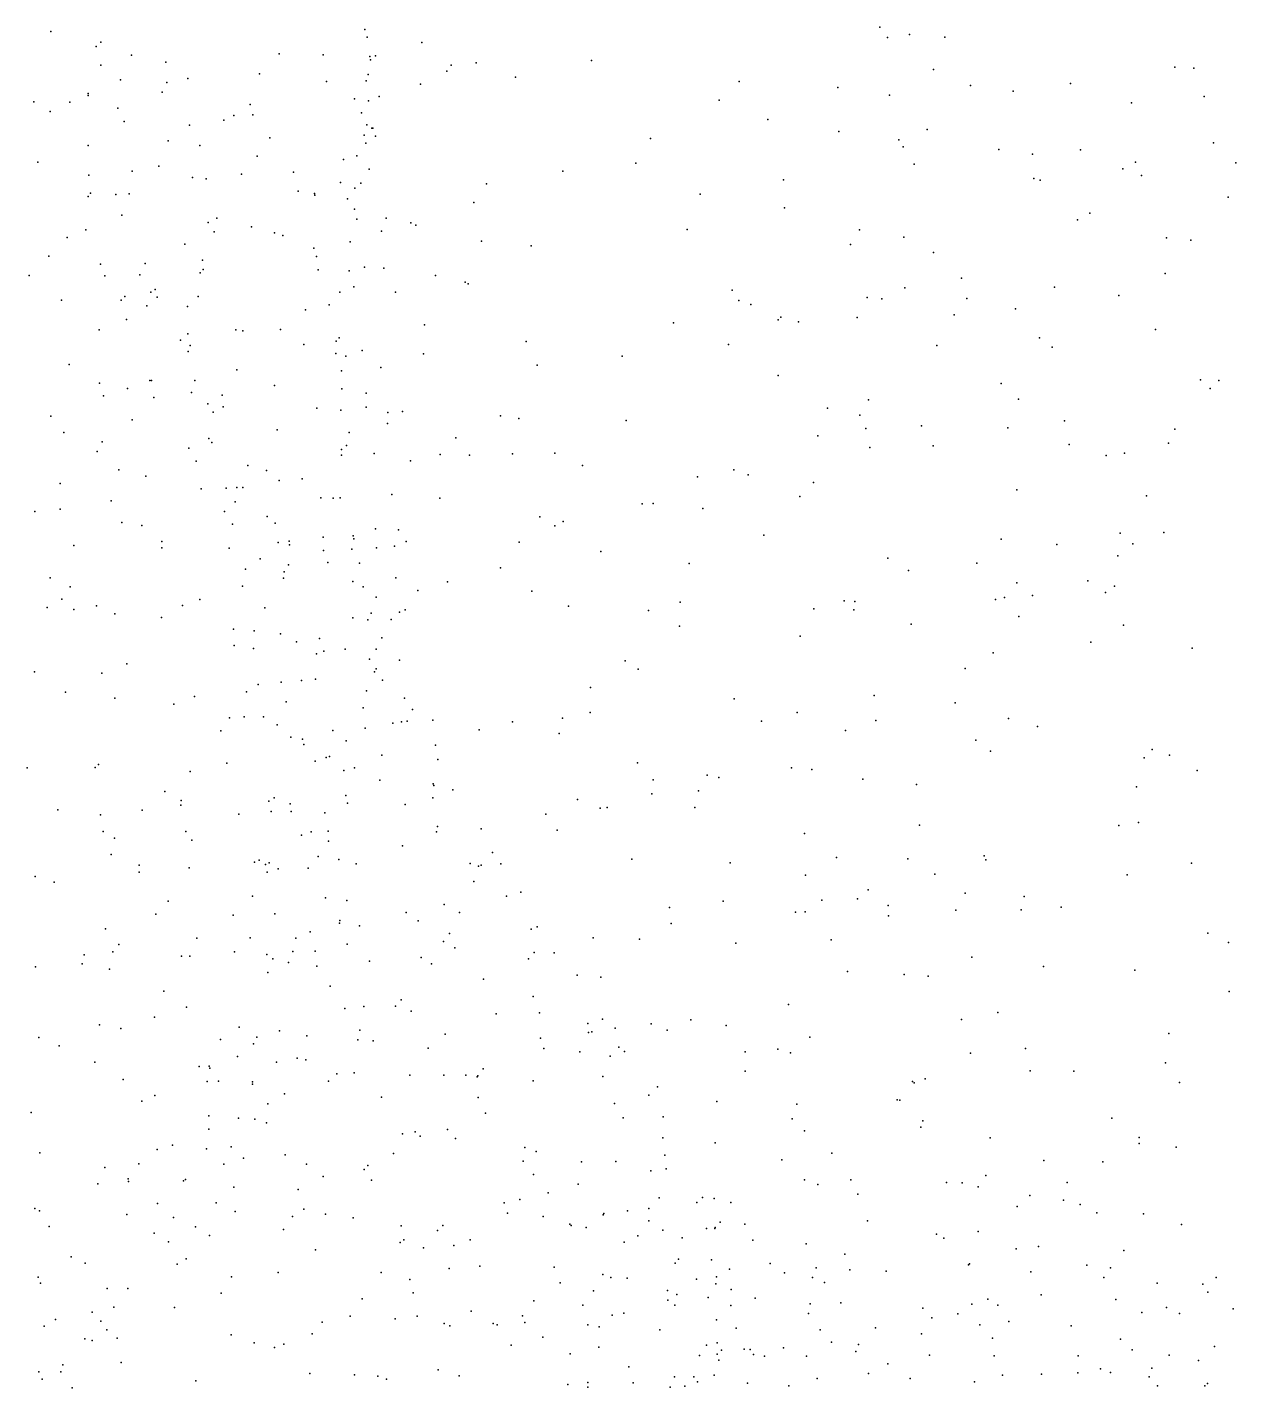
# Model space of a CAD drawing. Header units: metres. Extents: x -25 to 25, y -27.8 to 27.8.
# Drawn here: x 12.195 to 13.736, y 0.013 to 1.748 of the extents above; entities that cross this region are included whole.
import ezdxf

# ---------------------------------------------------------------- set-up
doc = ezdxf.new("R2010")
doc.units = ezdxf.units.M

msp = doc.modelspace()

# ---------------------------------------------------------------- linework, layer by layer
for p in [(12.2249, 1.7424, -17.5569), (12.6251, 1.7449, 22.0904), (12.6283, 1.7351, 21.7753), (13.282, 1.7477, 18.4629), (13.292, 1.7347, 2.9008), (13.3201, 1.7384, 12.2084), (13.3651, 1.7349, -17.6143), (12.2824, 1.7231, -3.359), (12.2886, 1.7285, 20.816), (12.6979, 1.728, 14.8533), (12.3276, 1.7119, -2.1031), (12.3714, 1.703, 23.1036), (12.5159, 1.7136, 22.9419), (12.5723, 1.7123, 21.2137), (12.6317, 1.7105, 22.5765), (12.6323, 1.7061, 21.4752), (12.6387, 1.7112, 22.4174), (12.7672, 1.7021, 18.6176), (12.9145, 1.7051, 12.3216), (12.2885, 1.6992, -0.3273), (12.4909, 1.6882, 21.075), (12.6294, 1.6874, 22.2825), (12.7297, 1.6915, 2.3561), (12.7355, 1.6991, 12.3515), (12.8176, 1.6838, 1.7382), (13.3508, 1.6938, 15.3469), (13.6586, 1.6969, 18.2849), (13.6825, 1.6955, 13.2854), (12.3137, 1.6807, 18.645), (12.3728, 1.6772, -3.872), (12.3993, 1.6824, 12.3896), (12.5765, 1.6786, 22.8243), (12.6268, 1.6794, 22.1771), (12.6964, 1.6751, 2.035), (13.1028, 1.6786, 15.1431), (13.2285, 1.671, -0.7038), (13.3979, 1.6734, -0.0292), (13.4521, 1.6662, 12.4022), (13.5255, 1.676, 1.0507), (12.2029, 1.6525, 23.2215), (12.2488, 1.652, 9.6447), (12.2723, 1.6606, 14.8029), (12.2724, 1.6634, 10.2763), (12.3667, 1.6651, 20.8932), (12.479, 1.6493, 22.9852), (12.6119, 1.6562, 21.3287), (12.6299, 1.654, 22.5127), (12.6436, 1.6593, 21.6121), (13.0773, 1.6546, -17.688), (13.2943, 1.6612, 1.211), (13.603, 1.6513, 15.278), (13.696, 1.6593, -2.9487), (12.2241, 1.6404, 20.6261), (12.3104, 1.6443, 20.7977), (12.4582, 1.6351, -2.4803), (12.4826, 1.6361, -4.3531), (12.6208, 1.6386, 22.0826), (12.3183, 1.6273, 23.1442), (12.4016, 1.6227, 3.5777), (12.4456, 1.629, 21.0128), (12.6279, 1.6232, 22.4001), (12.634, 1.6192, 21.8422), (12.6354, 1.6191, 21.4444), (13.1395, 1.6302, 1.347), (13.2299, 1.6147, -0.4672), (13.3425, 1.6174, 3.4728), (12.2723, 1.5969, 20.7327), (12.3746, 1.6027, 9.7912), (12.4147, 1.5968, 23.0575), (12.5041, 1.6068, -2.8501), (12.6244, 1.6102, 21.9445), (12.6266, 1.5999, -3.7574), (12.6388, 1.6086, 21.7537), (12.9897, 1.6058, 3.4672), (13.3063, 1.6043, -0.2181), (13.7078, 1.6001, 15.0412), (12.488, 1.5835, 21.0696), (12.5982, 1.579, 21.2795), (12.6152, 1.5839, 22.1971), (13.3118, 1.5952, 15.2038), (13.4341, 1.5917, 12.7723), (13.4769, 1.586, -1.4258), (13.5383, 1.5912, 15.135), (12.208, 1.5757, -0.8699), (12.3287, 1.5641, -3.4965), (12.3626, 1.5706, 20.8771), (12.5344, 1.5628, -4.1631), (12.6309, 1.5668, 21.3677), (12.878, 1.564, 1.6471), (12.971, 1.5744, 2.67), (13.3261, 1.573, 12.4158), (13.5919, 1.567, 3.0288), (13.6082, 1.5758, -2.0379), (13.7362, 1.575, 3.7324), (12.2731, 1.5591, 20.6555), (12.4056, 1.556, 14.8393), (12.4229, 1.5543, -3.2545), (12.4678, 1.5604, 22.9927), (12.5942, 1.5496, 3.5182), (12.6202, 1.5489, 22.5012), (12.7804, 1.5479, 3.4953), (13.1592, 1.553, 2.7894), (13.4784, 1.5549, 18.4025), (13.4866, 1.5526, 13.1206), (13.616, 1.5586, 3.6173), (12.2725, 1.5319, 20.5706), (12.2752, 1.5362, 23.1785), (12.3076, 1.5346, -5.0802), (12.3248, 1.5353, 18.5847), (12.5403, 1.5387, -4.8599), (12.5612, 1.5358, 14.8491), (12.5614, 1.5334, 22.8395), (12.6033, 1.5289, 22.6935), (12.6127, 1.5425, 22.2892), (13.0529, 1.5349, -3.4479), (13.7266, 1.5312, 14.872), (12.6121, 1.5157, 22.0946), (12.7641, 1.5243, 14.8953), (13.1605, 1.5175, 15.0412), (13.55, 1.5108, 0.0156), (12.3151, 1.508, 20.7353), (12.4255, 1.4989, 20.9765), (12.4365, 1.5041, 3.4843), (12.4808, 1.4934, -17.6336), (12.6151, 1.5028, 22.431), (12.6524, 1.5043, 21.6553), (12.6839, 1.4983, -4.5985), (12.6905, 1.4955, 12.4007), (13.5344, 1.5022, 14.8884), (12.2457, 1.4795, 3.3541), (12.2694, 1.4895, 20.4193), (12.433, 1.4869, 10.0586), (12.51, 1.4854, -3.0703), (12.5206, 1.4823, 12.3526), (12.6466, 1.4876, 21.7557), (12.774, 1.4751, -17.6778), (13.0363, 1.4896, 18.5365), (13.2561, 1.4895, -3.2723), (13.3127, 1.4799, 14.9651), (13.6479, 1.4791, 0.9606), (13.6789, 1.4764, -9.1581), (12.3958, 1.4713, -3.7337), (12.56, 1.4661, 18.5804), (12.6064, 1.474, 22.6081), (12.8373, 1.469, 2.4851), (13.2446, 1.4707, 12.546), (13.3506, 1.4603, 12.8034), (12.222, 1.4558, 20.2332), (12.2879, 1.4455, 20.3459), (12.3452, 1.4464, 20.6333), (12.4182, 1.4509, 23.0491), (12.5635, 1.4552, 21.1754), (12.6248, 1.4417, 21.9544), (12.6495, 1.4407, 21.4851), (12.1969, 1.431, -17.4214), (12.2936, 1.4306, 12.2113), (12.3382, 1.4319, 9.7391), (12.4153, 1.4344, 9.899), (12.4191, 1.439, 10.2263), (12.5657, 1.4382, 22.7976), (12.6051, 1.437, 21.2868), (12.7154, 1.431, 2.1852), (12.7534, 1.4227, 1.9256), (13.3862, 1.4276, 13.0195), (13.6459, 1.4338, 13.3846), (12.3525, 1.4099, -0.6243), (12.3578, 1.4131, 20.7222), (12.5935, 1.41, 22.6884), (12.6112, 1.4169, 22.0488), (12.6642, 1.4098, 21.6498), (12.7571, 1.4204, -4.1306), (13.0939, 1.4126, 12.5414), (13.314, 1.4156, 1.172), (13.5049, 1.4164, 14.7567), (13.5869, 1.4057, 3.6779), (12.2384, 1.3997, 23.2184), (12.3145, 1.3999, 10.3861), (12.319, 1.4045, 0.244), (12.347, 1.3924, 20.4256), (12.3605, 1.4037, 20.5555), (12.3989, 1.3917, 20.8291), (12.4125, 1.4044, 20.935), (12.5799, 1.3936, -3.6494), (13.1025, 1.3993, -17.5706), (13.1176, 1.3943, 3.5053), (13.2661, 1.4032, -0.77), (13.2847, 1.4016, 2.8302), (13.3931, 1.4019, -1.2678), (13.4553, 1.3886, 1.0804), (12.3211, 1.3749, 20.2788), (12.5496, 1.3875, -2.8218), (13.019, 1.3706, 14.9519), (13.1524, 1.3747, 18.5018), (13.1558, 1.3782, 2.7484), (13.1782, 1.3719, 14.9381), (13.2532, 1.3776, 12.6805), (13.3768, 1.3812, 3.5605), (12.2866, 1.3618, -0.9425), (12.3994, 1.357, 14.8588), (12.4609, 1.3619, 21.0141), (12.4698, 1.3605, 22.9808), (12.5177, 1.3624, 21.0995), (12.7012, 1.3684, 18.5601), (13.6337, 1.3623, -8.9153), (12.3902, 1.3487, 20.6271), (12.4025, 1.3419, -0.224), (12.5473, 1.3432, 22.8469), (12.5886, 1.3476, 22.3246), (12.5925, 1.3519, 21.2448), (12.8311, 1.3471, -4.3934), (13.0893, 1.3432, -3.5608), (13.3547, 1.3421, 14.7562), (13.4858, 1.3519, 13.237), (13.5018, 1.3396, -1.6651), (12.3998, 1.3344, 20.5152), (12.5883, 1.3317, 22.1971), (12.6009, 1.3283, 22.1001), (12.6217, 1.3355, -3.18), (12.7003, 1.3312, 12.4341), (12.9533, 1.3283, 18.5463), (12.2483, 1.3177, -5.2367), (12.4621, 1.3108, 10.1211), (12.5956, 1.3097, 22.5187), (12.6457, 1.3138, 3.393), (12.845, 1.317, 1.7736), (13.1524, 1.3035, 1.2964), (12.2869, 1.294, 0.4789), (12.3225, 1.2871, -4.0351), (12.3509, 1.2974, 20.2246), (12.353, 1.2973, 23.1324), (12.4085, 1.2973, 18.4881), (12.5101, 1.2908, 22.933), (12.5958, 1.2866, 22.4275), (13.4371, 1.2935, -0.1302), (13.6911, 1.298, 3.8832), (13.7036, 1.2872, -9.3989), (13.7144, 1.2973, -2.2151), (12.292, 1.2777, 23.1895), (12.3562, 1.2757, -2.1934), (12.4041, 1.282, 20.3341), (12.4251, 1.2675, 20.4665), (12.4433, 1.2786, 23.0316), (12.6269, 1.2812, 21.9512), (13.2679, 1.2728, -0.9608), (13.4592, 1.2734, 2.9044), (12.2246, 1.2517, 23.2533), (12.4318, 1.2571, 20.557), (12.4446, 1.2637, 20.9702), (12.5639, 1.2621, 22.8051), (12.5946, 1.2594, 14.8717), (12.627, 1.2633, 21.3381), (12.6545, 1.2563, 21.4721), (12.6735, 1.2576, 21.683), (12.7984, 1.2521, -17.5281), (12.8219, 1.249, 1.9151), (13.2155, 1.2621, 14.7728), (13.2567, 1.2529, -0.5032), (12.3287, 1.2471, 9.7521), (12.5135, 1.2343, -2.4097), (12.6543, 1.2425, 21.809), (12.9588, 1.2462, 12.6191), (13.2642, 1.236, 12.8594), (13.3353, 1.2397, 13.0452), (13.4453, 1.2371, 14.5909), (13.5175, 1.2458, 18.4128), (13.6584, 1.2354, 14.5388), (12.2414, 1.2312, 20.0122), (12.2903, 1.2193, 10.4849), (12.4264, 1.2235, 20.8733), (12.4302, 1.2183, 20.7734), (12.6017, 1.2146, 22.5947), (12.6052, 1.2311, 22.1031), (12.7415, 1.2244, -4.934), (13.2031, 1.2267, 18.5039), (13.5235, 1.2159, 13.3309), (13.6504, 1.2172, -2.7111), (12.2839, 1.2069, -13.152), (12.4009, 1.211, 23.1033), (12.5955, 1.2093, 21.2625), (12.5957, 1.2023, 22.1897), (12.6371, 1.2041, 21.9151), (12.7215, 1.2031, 12.5388), (12.7587, 1.202, -3.2805), (12.8137, 1.2037, 3.4145), (12.8676, 1.2048, 2.3754), (13.2696, 1.2117, 1.1958), (13.3502, 1.2139, -17.4027), (13.5709, 1.2017, 1.0062), (13.5943, 1.2047, -1.9668), (12.3115, 1.1834, 18.4264), (12.4102, 1.1946, 9.8792), (12.4762, 1.1888, 20.4939), (12.4997, 1.1827, 21.0465), (12.6836, 1.1949, 21.5932), (12.903, 1.1888, -4.697), (13.0958, 1.1832, 1.3808), (12.2367, 1.166, 19.9525), (12.3461, 1.1753, 14.879), (12.5159, 1.1697, -0.3174), (12.5453, 1.1721, 22.9045), (13.0494, 1.1746, 2.6026), (13.1143, 1.1771, 12.7634), (13.1975, 1.1672, 2.7319), (12.4164, 1.159, -0.9005), (12.4484, 1.16, 20.2396), (12.462, 1.161, 20.6976), (12.4697, 1.1609, 10.2405), (12.5691, 1.1479, 3.2018), (12.585, 1.1472, 22.7768), (12.5939, 1.1475, 22.2619), (12.6599, 1.1519, 21.8042), (12.7211, 1.1472, -2.9171), (13.1801, 1.1492, 3.591), (13.4569, 1.1577, -3.1963), (13.6224, 1.1504, 3.9856), (12.2043, 1.1303, 12.0717), (12.2367, 1.1334, 23.2688), (12.3017, 1.1438, -1.0886), (12.4462, 1.1301, 23.0626), (12.4598, 1.1425, 0.078), (12.9791, 1.1401, 1.5878), (12.9931, 1.1404, -17.3568), (13.0565, 1.1343, -4.013), (12.3151, 1.1163, -17.2767), (12.3409, 1.1124, -4.1883), (12.4563, 1.1142, 20.9206), (12.5007, 1.1237, 20.5978), (12.5111, 1.1152, 20.3779), (12.8484, 1.1233, -3.4611), (12.8677, 1.1121, 2.24), (12.8783, 1.1176, 14.8977), (12.572, 1.0975, 12.4597), (12.6104, 1.0993, 22.4263), (12.6114, 1.0953, 22.1504), (12.6389, 1.1081, 14.8871), (12.6681, 1.1071, 21.7279), (13.1342, 1.1001, 14.7356), (13.437, 1.095, -1.8027), (13.5889, 1.1025, -9.1866), (13.6443, 1.1033, -2.356), (12.2539, 1.0868, 19.9181), (12.3662, 1.084, 23.1562), (12.3663, 1.0921, 20.0332), (12.4521, 1.0836, -2.1832), (12.5146, 1.0909, 21.0723), (12.5287, 1.0926, -0.6799), (12.529, 1.0879, 20.488), (12.5726, 1.0807, 21.225), (12.6085, 1.0823, 21.3145), (12.6402, 1.084, 21.412), (12.6631, 1.086, 18.5053), (12.678, 1.0921, 21.6249), (12.822, 1.0912, -3.9161), (12.9261, 1.0793, 18.5361), (13.5081, 1.088, 2.9113), (13.6049, 1.089, -17.4866), (12.4916, 1.0699, 20.7263), (12.528, 1.0621, -17.3115), (12.5782, 1.0653, 22.8614), (12.6184, 1.0643, 22.632), (12.7982, 1.0585, 12.6472), (13.039, 1.0638, 3.5084), (13.2924, 1.0708, 13.0019), (13.4058, 1.0646, 13.1584), (13.5857, 1.0738, -8.9742), (12.224, 1.0458, 18.3645), (12.4729, 1.0567, 14.8919), (12.5214, 1.0453, 20.6251), (12.5223, 1.0533, 20.2789), (12.6099, 1.0409, 22.7164), (12.6647, 1.0456, 21.8431), (13.3186, 1.055, 3.7445), (13.5476, 1.0417, 13.3307), (12.2492, 1.0341, 14.9234), (12.4692, 1.035, 20.9633), (12.6233, 1.0343, 22.5273), (12.693, 1.0294, 3.2311), (12.7305, 1.0406, -2.7226), (12.8382, 1.0288, -3.0951), (13.4571, 1.0393, 14.4872), (13.5702, 1.027, -2.5539), (13.5813, 1.0352, 18.4094), (12.2201, 1.0077, 19.8482), (12.2386, 1.0185, 23.2817), (12.283, 1.0102, -5.2951), (12.3925, 1.0103, 20.0125), (12.4148, 1.0183, 10.4756), (12.4975, 1.0074, 20.1612), (12.6397, 1.0209, 22.0075), (12.8852, 1.0098, 1.9558), (13.0276, 1.0146, -4.3507), (13.2365, 1.0164, -0.8644), (13.2504, 1.0156, -0.4958), (13.4295, 1.0181, -3.3573), (13.4413, 1.0208, 1.0897), (13.4767, 1.023, -2.8909), (12.254, 1.0052, 9.6837), (12.3063, 0.9999, 10.5975), (12.3661, 0.9951, 23.1687), (12.61, 0.9949, 21.3393), (12.6292, 0.9922, 22.42), (12.6332, 1.0006, 21.4202), (12.6589, 0.9925, 21.9268), (12.6696, 1.0019, 21.7393), (12.6767, 1.0049, -4.1216), (12.9872, 1.0041, 2.4458), (13.198, 1.006, 1.2658), (13.2489, 1.005, 14.5937), (13.4596, 0.9966, -17.3211), (12.4579, 0.9801, 23.0738), (12.4841, 0.9781, 20.8976), (12.5178, 0.9742, 22.9857), (13.0268, 0.9841, -17.1008), (13.3221, 0.9865, -3.7665), (13.5929, 0.9852, 0.0119), (12.4588, 0.9594, -5.1167), (12.4831, 0.9556, 12.3922), (12.5383, 0.9643, 20.222), (12.5676, 0.9683, 20.5275), (12.6, 0.9547, 22.8161), (12.6399, 0.9547, 22.1677), (12.6468, 0.9691, 21.497), (13.1804, 0.9712, 18.509), (13.5514, 0.9639, 4.1146), (13.6804, 0.956, 13.4179), (12.5636, 0.9489, 21.2433), (12.5729, 0.9523, 20.3401), (12.6314, 0.942, 22.6673), (12.6695, 0.9408, 21.6474), (12.9573, 0.9398, -3.5919), (13.4266, 0.95, 3.9964), (12.2041, 0.9257, -1.7112), (12.29, 0.9243, -1.2475), (12.3215, 0.9359, 19.8905), (12.6374, 0.926, 22.5666), (12.6399, 0.9297, 22.2919), (12.9737, 0.9294, 3.4513), (13.3912, 0.9301, -2.0853), (12.4893, 0.9099, 21.0006), (12.5186, 0.9129, 0.1112), (12.5446, 0.9147, 20.7171), (12.5624, 0.9166, 22.926), (12.648, 0.9151, -2.3658), (12.913, 0.9061, 2.182), (12.2436, 0.8998, 19.8129), (12.3062, 0.8924, 12.1074), (12.408, 0.8945, 0.3492), (12.4745, 0.9005, 3.0199), (12.5249, 0.8876, 20.1093), (12.6273, 0.9017, -0.2261), (12.676, 0.8924, 21.9299), (13.0962, 0.8914, 1.4234), (13.2751, 0.8958, -17.1204), (13.3784, 0.8864, -3.1215), (12.3815, 0.8846, 19.9279), (12.4712, 0.8683, 9.9295), (12.496, 0.8683, 20.9006), (12.623, 0.8801, 21.4019), (12.6859, 0.878, 21.7076), (12.9127, 0.8742, -3.9341), (13.1767, 0.8742, -4.0365), (12.4416, 0.8508, 19.9813), (12.4527, 0.8671, 23.0955), (12.5135, 0.8584, 21.1036), (12.5843, 0.8509, 20.2748), (12.6255, 0.854, 3.1176), (12.661, 0.8604, 22.4463), (12.6722, 0.8623, 14.91), (12.6791, 0.8631, 22.1133), (12.7118, 0.8643, 12.6277), (12.7712, 0.852, -2.6106), (12.8136, 0.862, -4.6601), (12.8776, 0.8668, 12.7472), (13.1312, 0.8629, 12.8524), (13.2382, 0.8512, 2.7823), (13.2772, 0.8639, -1.7882), (13.4464, 0.8662, -2.3238), (13.4833, 0.8562, 18.4264), (12.531, 0.8425, 22.9781), (12.5459, 0.8402, 21.2304), (12.5476, 0.8332, 12.4863), (12.6015, 0.8381, 22.84), (12.873, 0.8472, 3.3475), (13.4046, 0.8387, 14.4647), (12.576, 0.8168, -17.4036), (12.5803, 0.8179, 20.5954), (12.6469, 0.8197, 21.5002), (12.7154, 0.8322, 21.7857), (13.4231, 0.8248, 4.0917), (13.6195, 0.8164, 2.9659), (13.6296, 0.8269, 1.0173), (13.6518, 0.8198, -17.4192), (12.1946, 0.8033, 11.8313), (12.2814, 0.8037, 19.828), (12.2856, 0.8076, 23.2482), (12.4024, 0.799, 9.7935), (12.4494, 0.8096, -1.1056), (12.5618, 0.8121, 20.1867), (12.5985, 0.8001, 20.4559), (12.6121, 0.8034, 21.368), (12.7182, 0.8139, 22.0143), (12.9731, 0.8099, 1.7369), (13.1693, 0.8035, 18.4741), (13.1953, 0.8012, 1.3167), (13.6868, 0.8, 13.351), (12.6442, 0.7876, 22.6857), (12.7126, 0.7832, 21.6931), (12.7134, 0.781, 22.3726), (12.9931, 0.7881, 14.7622), (13.062, 0.7941, 3.5408), (13.0769, 0.7913, -16.983), (13.2604, 0.7892, -0.759), (13.3291, 0.7824, 1.2039), (12.37, 0.7731, 23.1672), (12.5097, 0.7652, 23.007), (12.6009, 0.7684, 20.3483), (12.712, 0.7651, -0.3785), (12.7373, 0.7756, 22.109), (12.9914, 0.7702, 2.4059), (13.0509, 0.774, 2.5711), (13.6097, 0.7793, 4.2365), (12.2336, 0.75, -1.5464), (12.3414, 0.7496, 18.4006), (12.3904, 0.756, 19.9127), (12.3908, 0.762, 2.9464), (12.5027, 0.7609, 21.0996), (12.5056, 0.7479, 10.5156), (12.5299, 0.7577, 21.2163), (12.5311, 0.748, 20.8164), (12.5744, 0.7463, 10.3127), (12.603, 0.7585, -4.8278), (12.6767, 0.7569, 22.5655), (12.8964, 0.7629, 18.4849), (12.9255, 0.7521, -4.3062), (12.9342, 0.753, 2.0567), (13.0463, 0.7529, 1.5398), (12.2882, 0.7436, 10.8442), (12.4647, 0.7443, 12.3557), (12.7179, 0.7287, 21.6078), (12.8563, 0.7443, 14.8671), (13.3326, 0.7302, 18.4323), (13.5868, 0.7301, 13.2006), (13.6119, 0.7339, 18.3605), (12.2914, 0.7222, -4.3478), (12.306, 0.7138, 19.8342), (12.3969, 0.7225, 12.2105), (12.4048, 0.7114, -17.6131), (12.5444, 0.7175, -4.2929), (12.557, 0.722, 22.937), (12.5786, 0.7226, 21.308), (12.7168, 0.7217, 22.4885), (12.7738, 0.7259, 21.9684), (12.8704, 0.7238, -17.1651), (13.1862, 0.7196, 3.7224), (12.5788, 0.71, 20.6513), (12.6733, 0.704, 22.6388), (12.7879, 0.6955, 21.861), (12.3017, 0.6932, 11.9277), (12.3373, 0.6795, -1.3399), (12.4845, 0.6831, 14.9287), (12.4905, 0.6857, 23.0295), (12.4986, 0.6804, 20.9043), (12.5032, 0.6824, 18.4419), (12.5659, 0.6903, 3.0711), (12.5921, 0.6865, 20.2582), (12.6142, 0.6812, 22.8272), (12.7597, 0.6814, 21.686), (12.7703, 0.6782, -17.3957), (12.7737, 0.6795, 22.3117), (12.7986, 0.6813, 22.096), (12.9659, 0.6871, 2.2543), (13.0912, 0.6825, 14.6663), (13.227, 0.6891, -1.3326), (13.3177, 0.6873, -2.2895), (13.4154, 0.6913, 2.9017), (13.4173, 0.6862, -0.3303), (13.6799, 0.682, 1.0425), (12.2047, 0.665, 19.7736), (12.3373, 0.6704, 23.1983), (12.401, 0.6758, 23.1369), (12.5005, 0.6703, -2.0838), (12.5147, 0.6746, 21.1886), (12.5528, 0.6755, 20.131), (13.1873, 0.6667, -1.881), (13.3523, 0.668, 14.4864), (13.5975, 0.667, 14.416), (12.2288, 0.6579, 23.3032), (12.7644, 0.6586, 22.4123), (12.8241, 0.6449, 21.9535), (13.2671, 0.6479, -3.9099), (13.3908, 0.6439, -2.6241), (12.3743, 0.6334, -4.8927), (12.4821, 0.6399, 21.0019), (12.5751, 0.6378, 21.2952), (12.6023, 0.6342, 10.0352), (12.7266, 0.6292, 22.5771), (12.8061, 0.6398, 21.7655), (13.0138, 0.6253, 1.741), (13.0823, 0.6333, 3.6004), (13.2083, 0.6349, 1.3632), (13.2538, 0.6364, -1.1298), (13.2926, 0.6281, -17.0553), (13.4663, 0.6394, 1.1529), (13.5135, 0.6259, 13.0376), (12.3585, 0.617, -1.9099), (12.4574, 0.6158, 23.0754), (12.5104, 0.6175, 20.0673), (12.5935, 0.6088, 20.3072), (12.6778, 0.6191, 18.4571), (12.6934, 0.6085, -0.0168), (12.7461, 0.619, 21.5581), (13.1747, 0.6193, 18.4284), (13.1871, 0.62, 2.7175), (13.2934, 0.6146, -3.0253), (13.3791, 0.6221, 4.1086), (13.4625, 0.6225, -3.6468), (12.2943, 0.5981, 2.9579), (12.5554, 0.5944, 22.9464), (12.5931, 0.6055, 20.4173), (12.6184, 0.6022, 10.2713), (12.7332, 0.5923, -0.7092), (12.8374, 0.5977, 22.1656), (12.8449, 0.6007, 21.8475), (13.0162, 0.6052, 18.4471), (13.7004, 0.5928, 2.9663), (12.3114, 0.5782, 11.6921), (12.4109, 0.5864, 10.8579), (12.4788, 0.5868, 20.9292), (12.5372, 0.5865, 20.7643), (12.6029, 0.5786, 12.4956), (12.7258, 0.5819, 12.6298), (12.7401, 0.5742, -4.1963), (12.9167, 0.5866, -2.785), (12.9756, 0.585, 14.7766), (13.0983, 0.58, 1.5338), (13.2199, 0.5841, 3.8504), (13.7269, 0.5806, 13.2511), (12.2671, 0.565, 23.2684), (12.3037, 0.5691, -17.9764), (12.3913, 0.5633, 12.0357), (12.4019, 0.5633, 19.9556), (12.4591, 0.5687, 9.6983), (12.5001, 0.5653, 10.7321), (12.508, 0.5601, 23.0102), (12.5281, 0.5551, 20.1463), (12.5334, 0.5694, -4.7612), (12.5621, 0.5697, 20.2354), (12.6314, 0.5568, 21.3439), (12.6971, 0.5616, -17.6222), (12.8341, 0.5598, 22.296), (12.8412, 0.5682, 21.7383), (12.8669, 0.5675, 22.08), (13.3997, 0.562, -0.6125), (12.2054, 0.5498, 9.5072), (12.2648, 0.5535, 19.8374), (12.2996, 0.5468, 11.5095), (12.5015, 0.5427, 20.8488), (12.564, 0.5505, 20.6345), (12.7104, 0.5536, 22.6759), (12.8961, 0.539, 21.9857), (13.2408, 0.5437, 14.5585), (13.3134, 0.54, -3.2619), (13.344, 0.5379, 1.278), (13.491, 0.5504, 18.3119), (13.6076, 0.5457, 4.3274), (12.5812, 0.5251, 20.5343), (12.7766, 0.5342, 21.5315), (12.9264, 0.5367, 3.4523), (12.3687, 0.5186, 23.1663), (12.6714, 0.5076, 10.1424), (12.8399, 0.5118, 22.3725), (13.7277, 0.5184, -17.3682), (12.3568, 0.4858, 19.9373), (12.3977, 0.4983, 11.8412), (12.5998, 0.4965, 21.2729), (12.6241, 0.4994, 22.8505), (12.6643, 0.4997, 10.4094), (12.6843, 0.4931, 22.7456), (12.7926, 0.4899, 22.5453), (12.8479, 0.4912, -2.5962), (13.1658, 0.5019, 12.8435), (13.4326, 0.4914, 4.3012), (12.2868, 0.4757, 14.9721), (12.3139, 0.4713, 23.2251), (12.4649, 0.4729, 14.967), (12.6188, 0.4692, 14.9744), (12.9098, 0.4776, 18.4094), (12.9285, 0.4831, 21.8329), (12.9444, 0.4716, 21.9642), (12.9903, 0.4773, -3.0055), (13.0111, 0.4692, 2.1029), (13.0411, 0.4823, 3.6293), (13.0863, 0.475, -17.1272), (13.3864, 0.4828, -0.8506), (12.2094, 0.4598, 19.8354), (12.4413, 0.4573, 11.0495), (12.4831, 0.4517, 21.0156), (12.4876, 0.4599, 23.0404), (12.5165, 0.4683, 20.1736), (12.5514, 0.4616, 20.5992), (12.6162, 0.4569, 9.7526), (12.636, 0.4555, -18.0502), (12.7279, 0.4639, 21.4016), (12.8494, 0.459, 21.5724), (12.9107, 0.4661, 12.7354), (12.915, 0.4667, 21.7484), (13.193, 0.4603, 1.494), (13.6506, 0.4647, -0.2958), (12.2355, 0.4489, 23.3121), (12.463, 0.4354, 3.1348), (12.7059, 0.4462, -4.5697), (12.8536, 0.4458, 22.4243), (12.8995, 0.4413, 22.2902), (12.938, 0.436, 22.166), (12.9491, 0.4472, -4.0147), (12.9563, 0.4417, 22.0552), (13.1104, 0.4416, 2.5265), (13.1521, 0.4446, -1.3298), (13.1681, 0.4402, 14.6499), (13.3977, 0.4395, 14.5033), (13.4679, 0.4458, 2.8439), (12.2807, 0.4284, 3.0556), (12.4138, 0.4229, 11.2853), (12.4268, 0.4232, 0.473), (12.4276, 0.4206, 23.1255), (12.5128, 0.4284, -4.3955), (12.5388, 0.4333, 20.2927), (12.55, 0.4312, 20.4492), (12.7761, 0.4198, 12.6201), (13.1104, 0.4167, 1.6867), (13.4741, 0.4173, -3.5001), (13.5297, 0.4169, -17.1826), (13.6467, 0.4273, 14.4413), (12.3168, 0.4062, 18.3276), (12.4243, 0.4034, -1.9675), (12.4385, 0.4041, 20.0838), (12.4819, 0.4004, 20.7676), (12.482, 0.4032, 9.5749), (12.579, 0.4038, 21.2211), (12.5895, 0.4135, 22.926), (12.6115, 0.4146, 18.4141), (12.6825, 0.4115, -1.1269), (12.7259, 0.4115, 10.524), (12.7542, 0.4118, 22.68), (12.7684, 0.4097, 18.4122), (12.7692, 0.4108, -0.872), (12.8399, 0.4043, 22.4986), (12.9287, 0.4101, 14.8808), (13.3239, 0.4036, -2.8724), (13.3259, 0.402, 2.7331), (13.34, 0.407, 18.2526), (13.6645, 0.4025, -9.5173), (12.3572, 0.3858, 20.0134), (12.5227, 0.3879, 21.1235), (12.6465, 0.3838, 22.8451), (12.77, 0.3831, 15.0186), (12.9873, 0.3863, 21.8568), (12.9987, 0.3967, -17.3484), (12.3408, 0.3786, 23.2297), (12.5017, 0.3752, 20.6158), (12.9436, 0.3757, 21.6516), (13.0744, 0.378, -3.3764), (13.1763, 0.3747, -2.1009), (13.3041, 0.3802, -1.0546), (13.3077, 0.3797, -3.092), (12.1996, 0.3641, -11.0021), (12.4262, 0.3597, -4.5807), (12.464, 0.3569, 11.4692), (12.485, 0.3555, 11.8168), (12.5, 0.3507, 20.3798), (12.7791, 0.3634, 10.3431), (12.9547, 0.3571, -2.8082), (13.0059, 0.3586, 21.9446), (13.1704, 0.3561, 3.9443), (13.337, 0.3535, 4.2544), (13.578, 0.3567, 18.1232), (12.4263, 0.3427, 20.924), (12.6731, 0.3369, 9.6196), (12.6896, 0.3395, 3.3949), (12.6959, 0.3338, 22.7891), (12.7305, 0.3423, -4.3484), (12.741, 0.3311, 21.328), (13.0053, 0.3318, 22.0928), (13.1862, 0.3408, 18.2539), (13.3345, 0.3452, 16.273), (13.4227, 0.3318, 12.807), (13.6128, 0.332, 7.9514), (12.2108, 0.3125, 23.376), (12.3604, 0.317, 9.422), (12.38, 0.3225, 20.0868), (12.4235, 0.3178, 23.1606), (12.4548, 0.3201, 20.7239), (12.8294, 0.3196, -0.3824), (12.8437, 0.3143, 9.8317), (13.072, 0.3256, 1.9692), (13.2211, 0.3124, 16.0136), (13.6128, 0.3245, 8.2008), (13.6602, 0.3197, 4.4631), (12.3368, 0.2988, -18.6195), (12.4456, 0.2983, 20.2711), (12.4703, 0.306, 3.2615), (12.5236, 0.3101, 23.0456), (12.5508, 0.2983, 11.9761), (12.6293, 0.2963, 22.9001), (12.6619, 0.3119, 10.9151), (12.8274, 0.3019, -18.0756), (12.9018, 0.3013, -17.7661), (12.9454, 0.3014, 22.3508), (13.0081, 0.3097, 21.7221), (13.157, 0.3038, 16.2578), (13.4914, 0.303, 4.4857), (13.5666, 0.3012, 14.5062), (12.2937, 0.2941, 20.0236), (12.3233, 0.2795, 23.2805), (12.3966, 0.2786, 20.1928), (12.5722, 0.2824, 11.1818), (12.6243, 0.2912, 21.2155), (12.6338, 0.2776, 12.2319), (12.8405, 0.2849, 10.5781), (12.99, 0.2899, 21.6075), (13.0096, 0.2923, 22.1784), (13.1859, 0.2784, 16.4272), (13.2451, 0.2784, 2.5585), (13.4172, 0.2836, 14.5611), (12.2847, 0.2732, 15.0762), (12.3236, 0.2763, 3.2123), (12.394, 0.2771, -1.7348), (12.458, 0.2689, 21.0367), (12.5401, 0.2658, 21.1407), (12.8589, 0.2618, -0.5954), (12.8972, 0.2728, 10.1592), (13.2031, 0.2724, 4.1318), (13.3671, 0.275, 1.4964), (13.387, 0.2743, 16.5338), (13.4076, 0.2693, 16.0988), (13.5211, 0.2747, 8.0847), (12.3607, 0.248, 0.6022), (12.4357, 0.2489, 20.6019), (12.8029, 0.2491, 21.3419), (12.8229, 0.2532, 22.6404), (13.0008, 0.2551, 3.8073), (13.0486, 0.2494, 22.0638), (13.056, 0.2559, 21.9767), (13.071, 0.2543, 14.8482), (13.0919, 0.2495, 12.7012), (13.2543, 0.2599, 14.6795), (13.4572, 0.2442, 2.6928), (13.4736, 0.2583, -3.3581), (13.5166, 0.2521, 18.0208), (13.5378, 0.2468, 12.7313), (12.2042, 0.2416, -11.2489), (12.2101, 0.2388, 20.0025), (12.3215, 0.2342, 20.1317), (12.381, 0.2303, 20.9286), (12.46, 0.2378, 23.1436), (12.533, 0.2315, 9.4033), (12.5474, 0.2408, 18.3215), (12.575, 0.2345, 22.9952), (12.6103, 0.2299, 11.6881), (12.8072, 0.2359, 12.5112), (12.8527, 0.2315, 3.6825), (12.9293, 0.2336, 10.3889), (12.9299, 0.2354, 22.449), (12.9605, 0.2388, 9.9027), (12.9874, 0.2258, -17.5844), (12.9875, 0.2416, 22.3088), (13.2663, 0.2258, 15.8935), (13.559, 0.236, -0.8178), (13.6183, 0.2349, 2.74), (12.2227, 0.2187, 9.2592), (12.3566, 0.2103, 20.264), (12.4093, 0.2185, 20.4592), (12.5216, 0.215, -2.117), (12.6716, 0.2194, 21.2219), (12.718, 0.2138, 3.6038), (12.7248, 0.2201, 15.1724), (12.8867, 0.2217, 22.5198), (12.8886, 0.2201, 10.8041), (12.9075, 0.2176, 21.4409), (13.0052, 0.2141, 21.5687), (13.061, 0.216, 16.0425), (13.0717, 0.2161, -3.5283), (13.0721, 0.2173, 21.8041), (13.0783, 0.2242, 18.1948), (13.1099, 0.2219, -1.9282), (13.3546, 0.209, 4.5486), (13.4075, 0.2125, -2.9199), (13.6669, 0.2211, 17.9382), (12.3749, 0.199, 23.247), (12.427, 0.2071, 15.1305), (12.6704, 0.1982, -18.5332), (12.6752, 0.2018, 12.081), (12.7, 0.1916, 9.4141), (12.7387, 0.1947, 11.1332), (12.7597, 0.2016, 22.7522), (12.956, 0.1988, 15.8604), (12.9735, 0.2069, 9.7459), (13.0299, 0.2043, 16.2025), (13.1201, 0.2013, 15.777), (13.1883, 0.1965, 1.933), (13.3637, 0.2037, -16.9348), (13.4847, 0.1934, 8.2715), (12.2508, 0.1799, -18.8263), (12.3974, 0.1777, 3.4315), (12.5625, 0.1891, -1.4947), (13.0255, 0.1769, 10.2046), (13.0675, 0.1762, 10.0179), (13.2376, 0.1836, -2.196), (13.4561, 0.1904, 16.7309), (13.5932, 0.1881, -17.1042), (12.2684, 0.1718, -10.879), (12.386, 0.1707, 21.0003), (12.5148, 0.1599, 23.1034), (12.6463, 0.1599, 22.9163), (12.733, 0.1652, 11.3859), (12.7721, 0.1681, 21.2743), (12.8667, 0.1668, 9.4616), (12.9289, 0.1575, -2.7024), (13.0213, 0.1719, 22.2703), (13.0905, 0.1642, 21.9071), (13.1424, 0.1715, 16.6028), (13.1604, 0.1595, -3.8583), (13.2008, 0.1661, 14.7949), (13.2441, 0.1636, 18.0411), (13.2902, 0.1617, 1.8118), (13.3951, 0.1699, 12.6631), (13.3967, 0.171, 7.9304), (13.4749, 0.1608, 15.9918), (13.5464, 0.1693, 16.1425), (13.5763, 0.1661, 4.6724), (12.2086, 0.154, 18.0817), (12.2117, 0.1464, 20.1292), (12.2967, 0.1396, 20.3003), (12.3228, 0.1398, 20.7176), (12.455, 0.1546, 9.2719), (12.6827, 0.1512, 0.34), (12.8746, 0.1468, 15.6937), (12.9391, 0.1536, 10.9944), (12.9599, 0.1529, 22.4288), (13.0483, 0.1517, 10.6209), (13.0728, 0.1457, 21.6872), (13.0739, 0.1546, -3.0815), (13.1961, 0.1537, 4.358), (13.2115, 0.1472, 2.118), (13.5678, 0.1538, -9.5145), (13.6357, 0.1465, 12.6139), (13.6941, 0.1454, 8.5658), (13.7112, 0.1538, 1.465), (12.4418, 0.1338, 18.2128), (12.622, 0.1265, 18.2432), (12.6868, 0.1341, -2.3404), (12.8408, 0.1241, 22.6436), (12.9168, 0.1366, 15.2243), (13.0115, 0.1373, 4.0175), (13.0119, 0.125, 21.5293), (13.0234, 0.1322, 16.4572), (13.063, 0.1281, 22.1517), (13.0926, 0.1383, 9.6396), (13.1232, 0.1273, -1.3084), (13.4201, 0.1262, 2.5339), (13.4879, 0.1316, 17.7921), (13.5831, 0.1256, 16.9006), (13.7006, 0.135, 17.785), (12.2773, 0.1093, 20.3764), (12.3051, 0.116, 20.5827), (12.3823, 0.1153, 3.5849), (12.6066, 0.1043, 22.9923), (12.692, 0.1044, 15.4287), (12.761, 0.1106, 11.9769), (12.8262, 0.1048, 11.6263), (12.9033, 0.1185, 15.4316), (12.9407, 0.1058, -18.2999), (12.9558, 0.1081, 21.4315), (13.0205, 0.1186, 11.1429), (13.0923, 0.1181, 4.1883), (13.191, 0.1079, 11.0933), (13.1931, 0.1201, 10.1178), (13.2325, 0.1213, 9.9684), (13.3371, 0.1146, 8.276), (13.3818, 0.1074, -1.0443), (13.3995, 0.1196, 16.97), (13.4327, 0.1185, 14.6713), (13.6163, 0.1089, -3.6214), (13.6477, 0.1153, 14.6227), (13.6644, 0.1076, -9.2171), (13.733, 0.1136, 16.4213), (12.2161, 0.0918, 9.0991), (12.2306, 0.1003, 20.254), (12.2887, 0.098, 20.4876), (12.296, 0.0871, 23.3565), (12.5707, 0.0969, 21.135), (12.664, 0.1009, 21.1946), (12.7265, 0.095, 15.6905), (12.7336, 0.0919, 9.2255), (12.7888, 0.095, 15.9301), (12.794, 0.0933, 0.0504), (12.8295, 0.0962, 21.2871), (12.9096, 0.0935, 12.3965), (12.9243, 0.0908, 22.5125), (13.0014, 0.0871, 11.3035), (13.0739, 0.0996, 21.6114), (13.0991, 0.0891, 16.7445), (13.2061, 0.0868, 16.9486), (13.2767, 0.0894, 10.7953), (13.3483, 0.1023, 4.9144), (13.4095, 0.0935, 11.178), (13.4465, 0.0977, -2.6185), (13.526, 0.0922, 8.5498), (12.268, 0.0754, 20.7353), (12.2774, 0.0736, 20.8975), (12.3095, 0.0765, 15.2902), (12.4548, 0.0807, 21.0653), (12.4839, 0.0706, -1.785), (12.5582, 0.082, 9.1817), (12.8521, 0.0778, -1.1872), (13.0745, 0.0706, 9.4286), (13.2206, 0.0712, 10.5371), (13.3354, 0.0818, 9.8412), (13.4259, 0.0764, 11.0076), (13.5892, 0.0752, 17.6223), (12.5102, 0.0643, 3.7316), (12.5218, 0.0687, -18.7774), (12.8117, 0.0676, 22.7058), (12.8871, 0.0562, 11.7771), (12.9236, 0.0648, 21.3557), (13.0522, 0.0541, 5.1544), (13.0612, 0.0673, 15.4257), (13.0746, 0.0561, 22.1936), (13.08, 0.0609, -17.4317), (13.109, 0.0622, 4.8941), (13.1167, 0.0619, 22.0693), (13.1211, 0.0556, 17.956), (13.1349, 0.0536, 21.7311), (13.1594, 0.064, -17.1737), (13.1886, 0.0533, 15.5708), (13.2516, 0.0595, 10.293), (13.2551, 0.0685, 5.2068), (13.3455, 0.0549, 9.6739), (13.4278, 0.0537, 17.5913), (13.5351, 0.0538, 12.4917), (13.6038, 0.0616, 1.6884), (13.6512, 0.0547, 16.0637), (13.7089, 0.0656, 4.7553), (12.24, 0.0425, 23.418), (12.3145, 0.0453, 18.0531), (12.7189, 0.036, 22.8517), (12.9622, 0.04, 6.2908), (13.077, 0.0484, 15.1729), (13.2925, 0.0435, 17.1376), (13.5636, 0.0372, 15.8677), (13.6291, 0.0383, 17.2064), (13.6885, 0.0479, -3.4253), (12.2094, 0.0334, 20.4729), (12.2138, 0.0243, 20.645), (12.2375, 0.0334, 3.7438), (12.4096, 0.0218, 15.4418), (12.5551, 0.0314, 15.5151), (12.6121, 0.0296, 21.1652), (12.6418, 0.0278, 15.8884), (12.6531, 0.0243, 22.9389), (12.7454, 0.0283, 6.5466), (12.8843, 0.0175, -0.3472), (12.9096, 0.0199, 12.0517), (12.9676, 0.0193, 18.0286), (13.0204, 0.0272, 21.4684), (13.0448, 0.0271, 5.4869), (13.0495, 0.0208, 6.5316), (13.0709, 0.0293, 11.5404), (13.1133, 0.019, 6.3801), (13.2021, 0.025, 5.7028), (13.2679, 0.0314, 17.7365), (13.3207, 0.0249, 5.5839), (13.4029, 0.0206, 2.0532), (13.4385, 0.029, 10.8203), (13.4885, 0.0304, 9.9228), (13.5345, 0.032, 17.4001), (13.5764, 0.0328, 11.2855), (13.6259, 0.027, 11.0383), (13.7, 0.0184, 12.39), (12.2518, 0.0131, 20.9632), (12.9097, 0.0137, 5.0975), (13.0146, 0.0137, 6.1), (13.0336, 0.0151, 22.3257), (13.166, 0.0155, 7.8114), (13.6362, 0.0158, 9.7389), (13.6968, 0.0154, -17.0297)]:
    msp.add_point(p)

doc.saveas('drawing.dxf')
